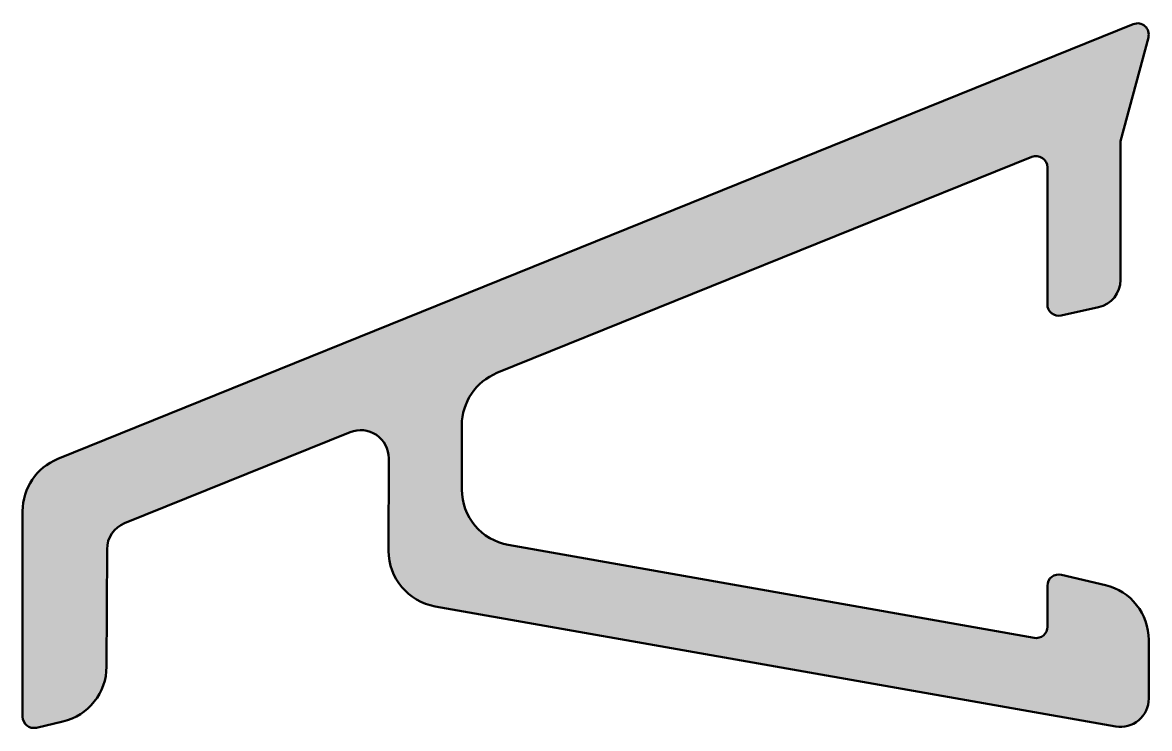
# Model space of a CAD drawing. Extents: x -20 to 0, y 0 to 12.5.
import ezdxf

# ---------------------------------------------------------------- set-up
doc = ezdxf.new("R2010")
doc.units = 0
doc.layers.add('0S-Alu contour', color=7, linetype='Continuous', lineweight=50)
doc.layers.add('0S-Alu hatch', color=252, linetype='Continuous', lineweight=25)

# ---------------------------------------------------------------- blocks, each defined once
blk = doc.blocks.new('126490__79714D1F_55B0_40CF_A72B_B84FB4617DA5_')
at = {"layer": '0S-Alu hatch'}
h = blk.add_hatch(color=256, dxfattribs=at)
edge = h.paths.add_edge_path()
edge.add_arc((-11.19378295606527, 5.3707883791738), 1.003250219524345, 112.2106984801863, 179.8958165443997)
edge.add_line((-12.1970315170288, 5.372612632513084), (-12.19703151702881, 4.232600338459016))
edge.add_arc((-11.19896882076486, 4.231728840854046), 0.9980630767550461, 179.9499699546718, 260.072930945612)
edge.add_line((-11.37102939605713, 3.248608775138855), (-2.032044191360473, 1.597611255645752))
edge.add_arc((-1.997582071052873, 1.795159190796418), 0.2005313552000964, 260.1043665524601, 359.8450864187531)
edge.add_line((-1.79705144882202, 1.794617004394533), (-1.796044607162476, 2.523604221343994))
edge.add_ellipse((-1.596705278792682, 2.524044082512497), major_axis=(-0.1993398136669336, 0), ratio=1, start_angle=-103.83107855168868, end_angle=0.12642837632228066, ccw=False)
edge.add_line((-1.549051065444946, 2.717603988647461), (-0.7670473051071162, 2.532606906890869))
edge.add_ellipse((-0.9925012002826304, 1.564040973408895), major_axis=(-0.9944593638513438, 0), ratio=1, start_angle=179.7451044774872, end_angle=256.8965465297423, ccw=False)
edge.add_line((0.0019483226537702, 1.559616870880136), (0.0019483226537704, 0.518618888854979))
edge.add_ellipse((-0.4970246484441747, 0.5167745573956888), major_axis=(-0.4989763796462137, 0), ratio=1, start_angle=79.83934994741469, end_angle=180.211778860825, ccw=False)
edge.add_line((-0.585048456192016, 0.0256236267089857), (-12.67202140808106, 2.156615800857543))
edge.add_ellipse((-12.49545091812781, 3.14352017644479), major_axis=(-1.002575375957131, 0), ratio=1, start_angle=0.1089133992155098, end_angle=79.85633734862603, ccw=False)
edge.add_line((-13.49802448272705, 3.141614384651176), (-13.49501850128173, 4.785608239173889))
edge.add_arc((-13.99403725923843, 4.786349776678689), 0.4990193089155132, 359.9148590360111, 472.130721196579)
edge.add_line((-14.1820283126831, 5.248604722023009), (-18.1850104522705, 3.632610745429994))
edge.add_arc((-17.99908041228685, 3.169615348576609), 0.4989335800241815, 111.8794448851448, 180.0001384008952)
edge.add_line((-18.49801399230958, 3.169614143376947), (-18.50701667785644, 1.088609523773193))
edge.add_ellipse((-19.50799365972434, 1.087747571075243), major_axis=(-1.000977352986475, 0), ratio=1, start_angle=103.0478282396071, end_angle=180.049338037165, ccw=False)
edge.add_line((-19.28200866699219, 0.1126135063171425), (-19.75301696777344, 0.0026133728027338))
edge.add_ellipse((-19.7978570709717, 0.1976790917512823), major_axis=(-0.2001531152986246, 0), ratio=1, start_angle=0.016852559927201582, end_angle=102.94578672308478, ccw=False)
edge.add_line((-19.9980101776123, 0.1976202201842966), (-19.99801017761231, 3.8466147851944))
edge.add_ellipse((-18.99589980119858, 3.844743510163505), major_axis=(-1.002112123560179, 0), ratio=1, start_angle=292.0436283919154, end_angle=359.8930097527329, ccw=False)
edge.add_line((-19.37200500488281, 4.773599572181698), (-0.2720532011985774, 12.49259311676025))
edge.add_ellipse((-0.1964894097416067, 12.30904686153316), major_axis=(-0.1984921015739507, 0), ratio=1, start_angle=164.6747880285833, end_angle=292.37637735720796, ccw=False)
edge.add_line((-0.0050554466247559, 12.25658590316772), (-0.4980506491661072, 10.41358739852905))
edge.add_line((-0.4980506491661072, 10.41358739852905), (-0.5000495505332947, 7.953600950241089))
edge.add_ellipse((-0.997801184276286, 7.951326474881943), major_axis=(-0.4977568303217709, 0), ratio=1, start_angle=102.62007341842622, end_angle=180.2618111580889, ccw=False)
edge.add_line((-0.8890487146377573, 7.46559531211853), (-1.554048318862914, 7.321598596572876))
edge.add_ellipse((-1.598849808105656, 7.515698375423566), major_axis=(-0.1992031565720141, 0), ratio=1, start_angle=-0.260896358485013, end_angle=102.9972043081151, ccw=False)
edge.add_line((-1.798050899505615, 7.516605443954465), (-1.798050899505615, 9.94959909439087))
edge.add_arc((-1.997408184475832, 9.950143476104145), 0.1993580282360005, 359.8435437305777, 472.296428661231)
edge.add_line((-2.073044319152831, 10.13459617614746), (-11.5730252456665, 6.299597449302673))
at = {"layer": '0S-Alu contour', "color": 7}
for points in [[(-19.37200500488281, 4.773599572181698), (-0.2720532011985777, 12.49259311676025)], [(-0.0050554466247559, 12.25658590316772), (-0.4980506491661072, 10.41358739852905), (-0.5000495505332947, 7.953600950241089)], [(-2.073044319152831, 10.13459617614746), (-11.5730252456665, 6.299597449302673)], [(-1.798050899505615, 7.516605443954465), (-1.798050899505615, 9.94959909439087)], [(-0.8890487146377573, 7.46559531211853), (-1.554048318862914, 7.321598596572876)], [(-14.1820283126831, 5.248604722023009), (-18.1850104522705, 3.632610745429994)], [(-12.1970315170288, 5.372612632513084), (-12.19703151702881, 4.232600338459016)], [(-13.49802448272705, 3.141614384651176), (-13.49501850128173, 4.785608239173889)], [(-19.9980101776123, 0.1976202201842966), (-19.99801017761231, 3.8466147851944)], [(-11.37102939605713, 3.248608775138855), (-2.032044191360473, 1.597611255645752)], [(-18.49801399230958, 3.169614143376947), (-18.50701667785644, 1.088609523773193)], [(-1.549051065444946, 2.717603988647461), (-0.7670473051071162, 2.532606906890869)], [(-1.79705144882202, 1.794617004394533), (-1.796044607162476, 2.523604221343994)], [(-0.585048456192016, 0.0256236267089857), (-12.67202140808106, 2.156615800857543)], [(0.0019483226537702, 1.559616870880136), (0.0019483226537704, 0.518618888854979)], [(-19.28200866699219, 0.1126135063171425), (-19.75301696777344, 0.0026133728027338)]]:
    blk.add_lwpolyline(points, dxfattribs=at)
at = {"layer": '0S-Alu contour', "color": 7, "extrusion": (0, 0, -1)}
for centre, radius, start, end in [((0.1964894097416067, 12.30904686153316), 0.1984921015739507, 67.62362264279204, 195.3252119714168), ((0.997801184276286, 7.951326474881943), 0.497756830321771, 179.7381888419111, 257.3799265815738), ((1.598849808105656, 7.515698375423566), 0.1992031565720141, 257.0027956918849, 0.2608963584850315), ((18.99589980119858, 3.844743510163505), 1.002112123560179, 0.106990247267078, 67.9563716080846), ((12.49545091812781, 3.14352017644479), 1.002575375957131, 280.143662651374, 359.8910866007845), ((1.596705278792682, 2.524044082512497), 0.1993398136669337, 359.8735716236777, 103.8310785516888), ((0.9925012002826304, 1.564040973408895), 0.9944593638513438, 103.1034534702577, 180.2548955225128), ((19.50799365972434, 1.087747571075243), 1.000977352986475, 179.950661962835, 256.9521717603929), ((0.4970246484441747, 0.5167745573956888), 0.4989763796462137, 179.788221139175, 280.1606500525853), ((19.7978570709717, 0.1976790917512823), 0.2001531152986246, 257.0542132769152, 359.9831474400728)]:
    blk.add_arc(centre, radius, start, end, dxfattribs=at)
at = {"layer": '0S-Alu contour', "color": 7}
for centre, radius, start, end in [((-1.997408184475832, 9.950143476104145), 0.1993580282360005, 359.8435437305777, 112.2964286612311), ((-11.19378295606527, 5.3707883791738), 1.003250219524345, 112.2106984801863, 179.8958165443997), ((-13.99403725923843, 4.786349776678689), 0.4990193089155132, 359.9148590360111, 112.130721196579), ((-11.19896882076486, 4.231728840854046), 0.9980630767550461, 179.9499699546718, 260.072930945612), ((-17.99908041228685, 3.169615348576609), 0.4989335800241815, 111.8794448851448, 180.0001384008952), ((-1.997582071052873, 1.795159190796418), 0.2005313552000964, 260.1043665524601, 359.8450864187531)]:
    blk.add_arc(centre, radius, start, end, dxfattribs=at)
blk = doc.blocks.new('126490__30F0051B_B1C0_4272_85FE_103B14A70F51_')
at = {"layer": '0S-Alu contour', "color": 7}
blk.add_blockref('126490__79714D1F_55B0_40CF_A72B_B84FB4617DA5_', (0, 0), dxfattribs=at)

msp = doc.modelspace()

# ---------------------------------------------------------------- block references
at = {"layer": '0S-Alu contour', "color": 7}
msp.add_blockref('126490__30F0051B_B1C0_4272_85FE_103B14A70F51_', (0, 0), dxfattribs=at)

doc.saveas('drawing.dxf')
